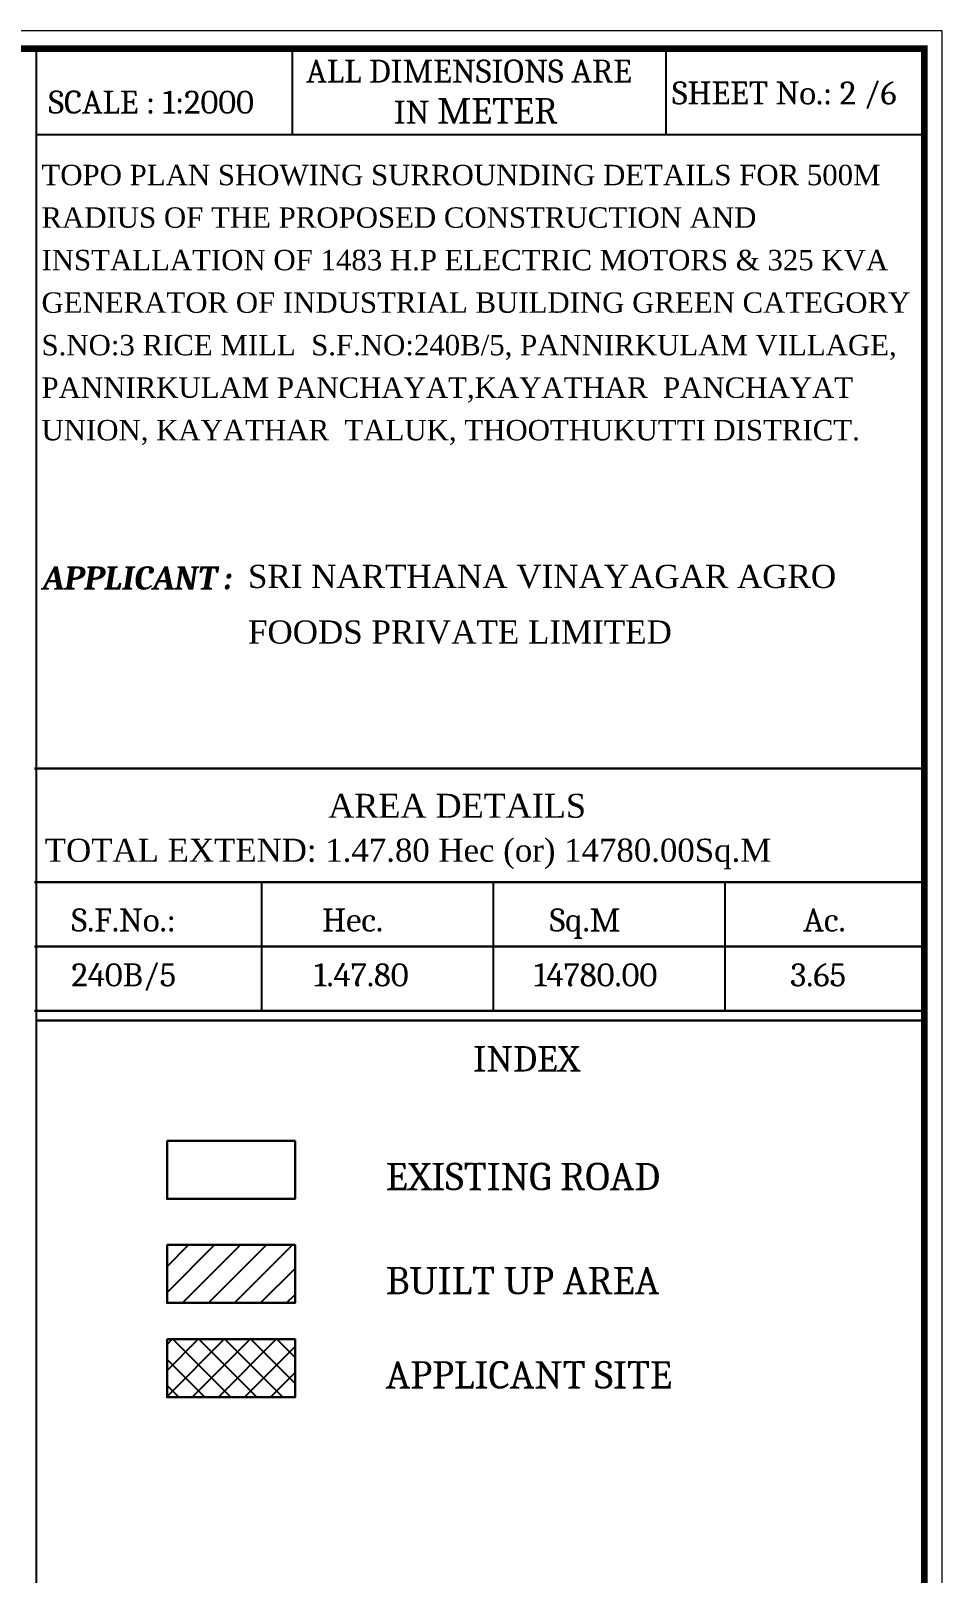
# Model space of a CAD drawing. Header units: metres. Extents: x -941 to 1333, y -28 to 1490.
# Drawn here: x 201 to 626, y 772 to 1490 of the extents above; entities that cross this region are included whole.
import ezdxf

# ---------------------------------------------------------------- set-up
doc = ezdxf.new("R2010")
doc.units = ezdxf.units.M
doc.layers.add('00', color=7, linetype='Continuous')
doc.layers.add('PDF_Text', color=7, linetype='Continuous')
doc.styles.add('i', font='romantic.ttf')
doc.styles.add('SRI-2', font='BOOKOSBI.TTF')
doc.styles.add('SRI1', font='cambriab.ttf')
doc.styles.get("Standard").update_dxf_attribs({"font": 'arial.ttf'})

msp = doc.modelspace()

# ---------------------------------------------------------------- hatches: boundary and pattern name
h = msp.add_hatch()
h.set_pattern_fill('ANSI31', color=251, scale=2.7)
h.set_pattern_definition([(45, (-2757.649, 995.806), (-6.061673, 6.061673), [])])
h.paths.add_polyline_path([(264.57589, 924.46712), (324.22581, 924.46712), (324.22581, 897.44327), (264.57589, 897.44327)])
at = {"layer": 'PDF_Text'}
h = msp.add_hatch(dxfattribs=at)
h.set_pattern_fill('ANSI37', color=256, scale=2.7)
h.set_pattern_definition([(45, (-2757.649, 995.806), (-6.061673, 6.061673), []), (135, (-2757.649, 995.806), (-6.061673, -6.061673), [])])
h.paths.add_polyline_path([(264.57589, 880.53061), (324.22581, 880.53061), (324.22581, 853.50676), (264.57589, 853.50676)])

# ---------------------------------------------------------------- linework, layer by layer
at = {"lineweight": 20}
msp.add_lwpolyline([(-940.7172, 360.05841), (625.84148, 360.05841), (625.84148, 1490.29058), (-940.7172, 1490.29058)], close=True, dxfattribs=at)
at = {"lineweight": 20, "const_width": 3.24}
msp.add_lwpolyline([(-932.40575, 368.36986), (617.53003, 368.36986), (617.53003, 1481.97913), (-932.40575, 1481.97913)], close=True, dxfattribs=at)
for points in [[(322.96741, 1481.86103), (322.96741, 1442.05763)], [(497.11606, 1481.86103), (497.11606, 1442.05763)]]:
    msp.add_lwpolyline(points)
at = {"layer": '00', "lineweight": 25}
for p, q in [((203.55721, 1480.79811), (203.55721, 367.18884)), ((203.55721, 1442.05763), (617.53003, 1442.05763)), ((209.30439, 1146.44633), (616.77751, 1146.44633))]:
    msp.add_line(p, q, dxfattribs=at)
at = {"layer": '00', "lineweight": 25, "ltscale": 0.005}
for p, q in [((203.55721, 1442.05763), (617.53003, 1442.05763)), ((209.30439, 1146.44633), (616.77751, 1146.44633))]:
    msp.add_line(p, q, dxfattribs=at)
at = {"layer": '00', "lineweight": 30}
for points in [[(202.80469, 1146.44633), (616.77751, 1146.44633)], [(202.80469, 1093.48023), (616.77751, 1093.48023)], [(202.80469, 1063.51023), (616.77751, 1063.51023)], [(202.80469, 1033.54023), (616.77751, 1033.54023)], [(202.80469, 1033.54023), (616.77751, 1033.54023)], [(203.55721, 1029.13959), (617.53003, 1029.13959)]]:
    msp.add_lwpolyline(points, dxfattribs=at)
for points in [[(264.57589, 972.96171), (324.22581, 972.96171), (324.22581, 945.93786), (264.57589, 945.93786)], [(264.57589, 924.46712), (324.22581, 924.46712), (324.22581, 897.44327), (264.57589, 897.44327)], [(264.57589, 880.53061), (324.22581, 880.53061), (324.22581, 853.50676), (264.57589, 853.50676)]]:
    msp.add_lwpolyline(points, close=True, dxfattribs=at)
at = {"layer": 'PDF_Text'}
for points in [[(308.56927, 1093.48023), (308.56927, 1033.54023)], [(416.56657, 1093.48023), (416.56657, 1033.54023)], [(524.56387, 1093.48023), (524.56387, 1033.54023)]]:
    msp.add_lwpolyline(points, dxfattribs=at)

# ---------------------------------------------------------------- texts
at = {"char_height": 10.746918, "attachment_point": 1}
for s, insert, width, style in [('TOTAL EXTEND: 1.47.80 Hec (or) 14780.00Sq.M', (207.59852, 1113.79772), 614.1144208, 'SRI-2'), ('S.F.No.:', (220.04721, 1081.29273), 1189.1560132, 'SRI1'), ('Hec.', (336.84265, 1081.29273), 1189.1560132, 'SRI1'), ('Sq.M', (442.87615, 1081.29273), 1189.1560132, 'SRI1'), ('Ac.', (561.08917, 1081.29273), 1189.1560132, 'SRI1'), ('240B/5', (220.04721, 1055.73827), 1189.1560132, 'SRI1'), ('1.47.80', (333.06251, 1055.73827), 1189.1560132, 'SRI1'), ('14780.00', (435.63607, 1055.73827), 1189.1560132, 'SRI1'), ('3.65', (555.05008, 1055.73827), 1189.1560132, 'SRI1')]:
    msp.add_mtext(s, dxfattribs=dict(at, insert=insert, width=width, style=style))
at = {"layer": '00', "lineweight": 25, "attachment_point": 1, "style": 'SRI1'}
for s, width, gutter_width, insert, char_height in [('{\\W2.565152; }ALL DIMENSIONS ARE \\P{\\W7.04767;  }IN {\\H1.11111x;METER}', 177.7609732, 5.57248, (320.28462, 1476.87357), 10.746918), ('SHEET No.: 2 /6', 106038.0820398, 9.95085, (499.91537, 1466.70737), 10.7104382), ('SCALE : 1:2000', 76950.7733443, 9.95085, (209.29602, 1462.43442), 10.7104382), ('INDEX', 461.8730419, 9.95085, (407.26814, 1017.19375), 11.94102), ('EXISTING ROAD', 221176.7143993, 11.0565, (366.48203, 962.73886), 12.737088), ('BUILT UP AREA', 186956.1626085, 11.0565, (366.48203, 914.24427), 12.737088), ('APPLICANT SITE', 219996.671393, 11.0565, (366.48203, 870.30776), 12.737088)]:
    msp.add_mtext_dynamic_manual_height_columns(s, width=width, gutter_width=gutter_width, heights=[0], dxfattribs=dict(at, insert=insert, char_height=char_height))
at = {"layer": '00', "lineweight": 25, "attachment_point": 1, "style": 'SRI-2'}
for s, insert, char_height, width, line_spacing_factor in [('\\A1;TOPO PLAN SHOWING SURROUNDING DETAILS FOR 500M RADIUS OF {\\A0;THE PROPOSED CONSTRUCTION AND INSTALLATION OF 1483 H.P ELECTRIC MOTORS & 325 KVA GENERATOR OF INDUSTRIAL BUILDING GREEN CATEGORY S.NO:3 RICE MILL  S.F.NO:240B/5, PANNIRKULAM VILLAGE, PANNIRKULAM PANCHAYAT,KAYATHAR  PANCHAYAT UNION, KAYATHAR  TALUK, THOOTHUKUTTI DISTRICT.\\P                          }', (206.05988, 1427.85098), 9.51, 411.4701552, 1.25), ('SRI NARTHANA VINAYAGAR AGRO \\PFOODS PRIVATE LIMITED', (302.29823, 1241.44368), 10.8, 588.8198037, 1.44)]:
    msp.add_mtext(s, dxfattribs=dict(at, insert=insert, char_height=char_height, width=width, line_spacing_factor=line_spacing_factor))
at = {"layer": '00', "lineweight": 25, "insert": (206.68859, 1240.7285), "char_height": 10.8, "attachment_point": 1, "line_spacing_factor": 1.44}
msp.add_mtext_dynamic_manual_height_columns('{\\fCambria|b1|i1|c0|p18;APPLICANT :\\fArial|b1|i1|c0|p34;  }', width=654.2442263, gutter_width=6.19164, heights=[0], dxfattribs=at)
at = {"layer": '00', "lineweight": 25, "insert": (339.69365, 1134.71764), "char_height": 11.144952, "width": 240.2346336, "attachment_point": 1, "style": 'i'}
msp.add_mtext('AREA DETAILS', dxfattribs=at)

doc.saveas('drawing.dxf')
